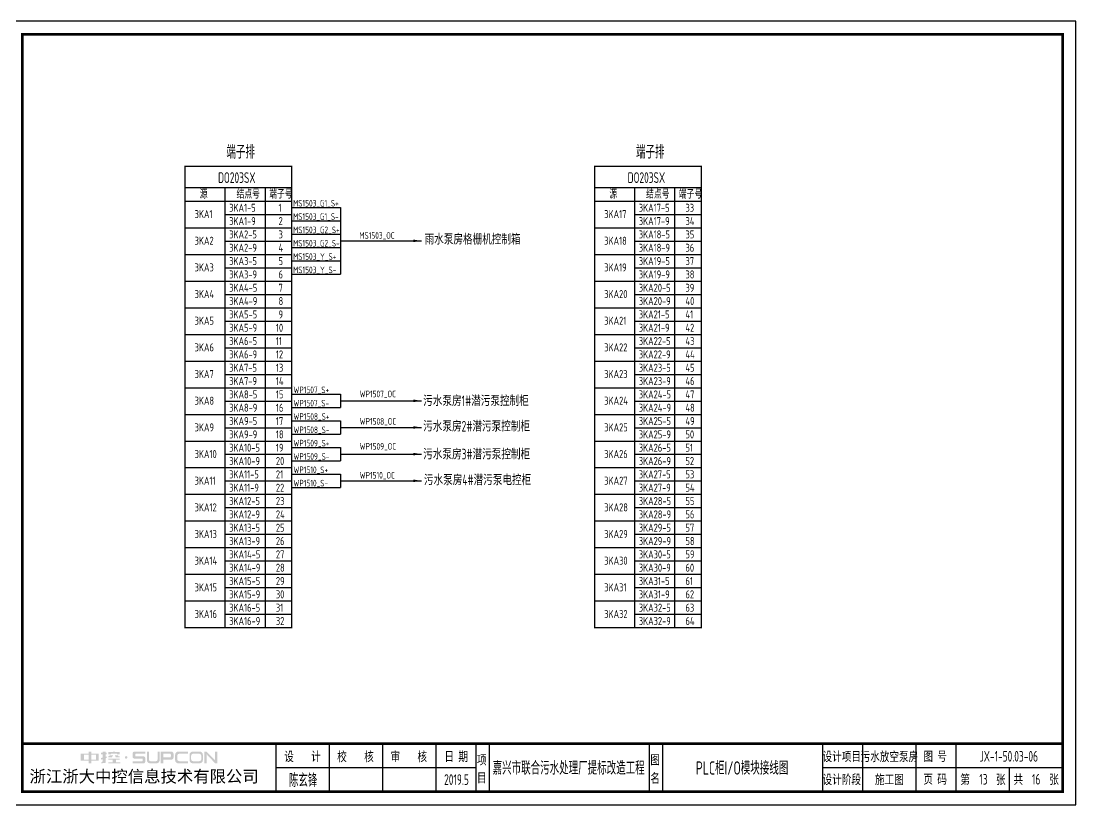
# Model space of a CAD drawing. Header units: millimetres. Extents: x 30557 to 235556, y -116603 to -73383.
# Drawn here: x 147424 to 151379, y -83067 to -80127 of the extents above; entities that cross this region are included whole.
import ezdxf
from ezdxf.enums import TextEntityAlignment as Align

# ---------------------------------------------------------------- set-up
doc = ezdxf.new("R2010")
doc.units = ezdxf.units.MM
doc.layers.add('1', color=3, linetype='Continuous')
doc.layers.add('符号层', color=3, linetype='Continuous')
doc.layers.add('_Drawing', color=7, linetype='Continuous', lineweight=25)
doc.styles.add('supcon', font='sceie.shx', dxfattribs={"width": 0.75, "height": 40, "bigfont": 'sceic.shx'})
doc.styles.add('Title', font='', dxfattribs={"height": 45})
doc.styles.get('Title').set_extended_font_data('SimHei')

# ---------------------------------------------------------------- blocks, each defined once
blk = doc.blocks.new('中控·SUPCON')
at = {"linetype": 'Continuous'}
h = blk.add_hatch(color=2, dxfattribs=at)
h.dxf.hatch_style = 1
h.paths.add_polyline_path([(34, 33), (20, 33), (20, 37), (15, 37), (15, 36), (15, 33), (0, 33), (0, 20), (13, 20), (15, 20), (15, 15), (20, 15), (20, 20), (22, 20), (34, 20)])
h.paths.add_polyline_path([(20, 30), (20, 31), (29, 31), (29, 22), (20, 22)], flags=16)
h.paths.add_polyline_path([(15, 30), (15, 22), (6, 22), (6, 31), (15, 31)], flags=16)
h.paths.add_polyline_path([(47, 32), (49, 32), (49, 35), (47, 35), (47, 37), (41, 37), (41, 35), (38, 35), (38, 32), (41, 32), (41, 25.8), (38, 25), (38, 22), (41, 22.8), (41, 18.3), (39, 17), (39, 15), (47, 16), (47, 24.5), (49, 25), (49, 28), (47, 27.5)])
h.paths.add_polyline_path([(61, 30), (55, 30), (52, 28), (52, 26), (58, 26)])
h.paths.add_polyline_path([(73, 28), (71, 28), (70, 30), (64, 30), (66, 26), (73, 26)])
h.paths.add_polyline_path([(73, 36), (64.6, 36), (64.6, 37), (60.4, 37), (60.4, 36), (52, 36), (52, 32), (56.8, 32), (56.8, 33.1), (68.2, 33.1), (68.2, 32), (73, 32)])
h.paths.add_polyline_path([(66, 22), (73, 22), (73, 24), (52, 24), (52, 22), (60, 22), (60, 17), (52, 17), (52, 15), (74, 15), (74, 17), (66, 17)])
h.paths.add_polyline_path([(82.7, 26.1, 1), (87.6, 26.1, 1)])
h.paths.add_polyline_path([(118, 28), (103.5, 28, -0.414214), (102.5, 29), (102.5, 32, -0.414214), (103.5, 33), (121, 33), (121, 37), (100.5, 37, 0.414214), (97.5, 34), (97.5, 27, 0.414214), (100.5, 24), (115, 24, -0.414214), (116, 23), (116, 20, -0.414214), (115, 19), (97.5, 19), (97.5, 15), (118, 15, 0.414214), (121, 18), (121, 25, 0.414214)])
h.paths.add_polyline_path([(128, 37), (124, 37), (124, 36), (124, 21, 0.414214), (130, 15), (142, 15, 0.414214), (148, 21), (148, 37), (144, 37), (144, 22, -0.414214), (141, 19), (131, 19, -0.414214), (128, 22)])
h.paths.add_polyline_path([(174, 26), (174, 33, 0.414214), (170, 37), (150, 37), (150, 36), (150, 15), (155, 15), (155, 22), (170, 22, 0.414214)])
h.paths.add_polyline_path([(167, 26), (155, 26), (155, 33), (167, 33, -0.414214), (169, 31), (169, 28, -0.414214)], flags=16)
h.paths.add_polyline_path([(201, 19), (185, 19, -0.414214), (181, 23), (181, 29, -0.414214), (185, 33), (201, 33), (201, 37), (183, 37, 0.414214), (177, 31), (177, 21, 0.414214), (183, 15), (201, 15)])
h.paths.add_polyline_path([(229, 21), (229, 31, 0.414214), (223, 37), (210, 37, 0.414214), (204, 31), (204, 21, 0.414214), (210, 15), (223, 15, 0.414214)])
h.paths.add_polyline_path([(207, 23), (207, 29, -0.414214), (211, 33), (222, 33, -0.414214), (226, 29), (226, 23, -0.414214), (222, 19), (211, 19, -0.414214)], flags=16)
h.paths.add_polyline_path([(236, 32.1), (252, 15), (256, 15), (256, 37), (252, 37), (252, 21), (236, 37), (232, 37), (232, 36), (232, 15), (236, 15)])
h = blk.add_hatch(color=2, dxfattribs=at)
h.dxf.hatch_style = 1
h.paths.add_polyline_path([(34, 33), (20, 33), (20, 37), (15, 37), (15, 36), (15, 33), (0, 33), (0, 20), (13, 20), (15, 20), (15, 15), (20, 15), (20, 20), (22, 20), (34, 20)])
h.paths.add_polyline_path([(20, 30), (20, 31), (29, 31), (29, 22), (20, 22)], flags=16)
h.paths.add_polyline_path([(15, 30), (15, 22), (6, 22), (6, 31), (15, 31)], flags=16)
h.paths.add_polyline_path([(47, 32), (49, 32), (49, 35), (47, 35), (47, 37), (41, 37), (41, 35), (38, 35), (38, 32), (41, 32), (41, 25.8), (38, 25), (38, 22), (41, 22.8), (41, 18.3), (39, 17), (39, 15), (47, 16), (47, 24.5), (49, 25), (49, 28), (47, 27.5)])
h.paths.add_polyline_path([(61, 30), (55, 30), (52, 28), (52, 26), (58, 26)])
h.paths.add_polyline_path([(73, 28), (71, 28), (70, 30), (64, 30), (66, 26), (73, 26)])
h.paths.add_polyline_path([(73, 36), (64.6, 36), (64.6, 37), (60.4, 37), (60.4, 36), (52, 36), (52, 32), (56.8, 32), (56.8, 33.1), (68.2, 33.1), (68.2, 32), (73, 32)])
h.paths.add_polyline_path([(66, 22), (73, 22), (73, 24), (52, 24), (52, 22), (60, 22), (60, 17), (52, 17), (52, 15), (74, 15), (74, 17), (66, 17)])
h.paths.add_polyline_path([(82.7, 26.1, 1), (87.6, 26.1, 1)])
h.paths.add_polyline_path([(118, 28), (103.5, 28, -0.414214), (102.5, 29), (102.5, 32, -0.414214), (103.5, 33), (121, 33), (121, 37), (100.5, 37, 0.414214), (97.5, 34), (97.5, 27, 0.414214), (100.5, 24), (115, 24, -0.414214), (116, 23), (116, 20, -0.414214), (115, 19), (97.5, 19), (97.5, 15), (118, 15, 0.414214), (121, 18), (121, 25, 0.414214)])
h.paths.add_polyline_path([(128, 37), (124, 37), (124, 36), (124, 21, 0.414214), (130, 15), (142, 15, 0.414214), (148, 21), (148, 37), (144, 37), (144, 22, -0.414214), (141, 19), (131, 19, -0.414214), (128, 22)])
h.paths.add_polyline_path([(174, 26), (174, 33, 0.414214), (170, 37), (150, 37), (150, 36), (150, 15), (155, 15), (155, 22), (170, 22, 0.414214)])
h.paths.add_polyline_path([(167, 26), (155, 26), (155, 33), (167, 33, -0.414214), (169, 31), (169, 28, -0.414214)], flags=16)
h.paths.add_polyline_path([(201, 19), (185, 19, -0.414214), (181, 23), (181, 29, -0.414214), (185, 33), (201, 33), (201, 37), (183, 37, 0.414214), (177, 31), (177, 21, 0.414214), (183, 15), (201, 15)])
h.paths.add_polyline_path([(229, 21), (229, 31, 0.414214), (223, 37), (210, 37, 0.414214), (204, 31), (204, 21, 0.414214), (210, 15), (223, 15, 0.414214)])
h.paths.add_polyline_path([(207, 23), (207, 29, -0.414214), (211, 33), (222, 33, -0.414214), (226, 29), (226, 23, -0.414214), (222, 19), (211, 19, -0.414214)], flags=16)
h.paths.add_polyline_path([(236, 32.1), (252, 15), (256, 15), (256, 37), (252, 37), (252, 21), (236, 37), (232, 37), (232, 36), (232, 15), (236, 15)])
h = blk.add_hatch(color=2, dxfattribs=at)
h.dxf.hatch_style = 1
h.paths.add_polyline_path([(34, 33), (20, 33), (20, 37), (15, 37), (15, 36), (15, 33), (0, 33), (0, 20), (13, 20), (15, 20), (15, 15), (20, 15), (20, 20), (22, 20), (34, 20)])
h.paths.add_polyline_path([(20, 30), (20, 31), (29, 31), (29, 22), (20, 22)], flags=16)
h.paths.add_polyline_path([(15, 30), (15, 22), (6, 22), (6, 31), (15, 31)], flags=16)
h.paths.add_polyline_path([(47, 32), (49, 32), (49, 35), (47, 35), (47, 37), (41, 37), (41, 35), (38, 35), (38, 32), (41, 32), (41, 25.8), (38, 25), (38, 22), (41, 22.8), (41, 18.3), (39, 17), (39, 15), (47, 16), (47, 24.5), (49, 25), (49, 28), (47, 27.5)])
h.paths.add_polyline_path([(61, 30), (55, 30), (52, 28), (52, 26), (58, 26)])
h.paths.add_polyline_path([(73, 28), (71, 28), (70, 30), (64, 30), (66, 26), (73, 26)])
h.paths.add_polyline_path([(73, 36), (64.6, 36), (64.6, 37), (60.4, 37), (60.4, 36), (52, 36), (52, 32), (56.8, 32), (56.8, 33.1), (68.2, 33.1), (68.2, 32), (73, 32)])
h.paths.add_polyline_path([(66, 22), (73, 22), (73, 24), (52, 24), (52, 22), (60, 22), (60, 17), (52, 17), (52, 15), (74, 15), (74, 17), (66, 17)])
h.paths.add_polyline_path([(82.7, 26.1, 1), (87.6, 26.1, 1)])
h.paths.add_polyline_path([(118, 28), (103.5, 28, -0.414214), (102.5, 29), (102.5, 32, -0.414214), (103.5, 33), (121, 33), (121, 37), (100.5, 37, 0.414214), (97.5, 34), (97.5, 27, 0.414214), (100.5, 24), (115, 24, -0.414214), (116, 23), (116, 20, -0.414214), (115, 19), (97.5, 19), (97.5, 15), (118, 15, 0.414214), (121, 18), (121, 25, 0.414214)])
h.paths.add_polyline_path([(128, 37), (124, 37), (124, 36), (124, 21, 0.414214), (130, 15), (142, 15, 0.414214), (148, 21), (148, 37), (144, 37), (144, 22, -0.414214), (141, 19), (131, 19, -0.414214), (128, 22)])
h.paths.add_polyline_path([(174, 26), (174, 33, 0.414214), (170, 37), (150, 37), (150, 36), (150, 15), (155, 15), (155, 22), (170, 22, 0.414214)])
h.paths.add_polyline_path([(167, 26), (155, 26), (155, 33), (167, 33, -0.414214), (169, 31), (169, 28, -0.414214)], flags=16)
h.paths.add_polyline_path([(201, 19), (185, 19, -0.414214), (181, 23), (181, 29, -0.414214), (185, 33), (201, 33), (201, 37), (183, 37, 0.414214), (177, 31), (177, 21, 0.414214), (183, 15), (201, 15)])
h.paths.add_polyline_path([(229, 21), (229, 31, 0.414214), (223, 37), (210, 37, 0.414214), (204, 31), (204, 21, 0.414214), (210, 15), (223, 15, 0.414214)])
h.paths.add_polyline_path([(207, 23), (207, 29, -0.414214), (211, 33), (222, 33, -0.414214), (226, 29), (226, 23, -0.414214), (222, 19), (211, 19, -0.414214)], flags=16)
h.paths.add_polyline_path([(236, 32.1), (252, 15), (256, 15), (256, 37), (252, 37), (252, 21), (236, 37), (232, 37), (232, 36), (232, 15), (236, 15)])
h = blk.add_hatch(color=2, dxfattribs=at)
h.dxf.hatch_style = 1
h.paths.add_polyline_path([(34, 33), (20, 33), (20, 37), (15, 37), (15, 36), (15, 33), (0, 33), (0, 20), (13, 20), (15, 20), (15, 15), (20, 15), (20, 20), (22, 20), (34, 20)])
h.paths.add_polyline_path([(20, 30), (20, 31), (29, 31), (29, 22), (20, 22)], flags=16)
h.paths.add_polyline_path([(15, 30), (15, 22), (6, 22), (6, 31), (15, 31)], flags=16)
h.paths.add_polyline_path([(47, 32), (49, 32), (49, 35), (47, 35), (47, 37), (41, 37), (41, 35), (38, 35), (38, 32), (41, 32), (41, 25.8), (38, 25), (38, 22), (41, 22.8), (41, 18.3), (39, 17), (39, 15), (47, 16), (47, 24.5), (49, 25), (49, 28), (47, 27.5)])
h.paths.add_polyline_path([(61, 30), (55, 30), (52, 28), (52, 26), (58, 26)])
h.paths.add_polyline_path([(73, 28), (71, 28), (70, 30), (64, 30), (66, 26), (73, 26)])
h.paths.add_polyline_path([(73, 36), (64.6, 36), (64.6, 37), (60.4, 37), (60.4, 36), (52, 36), (52, 32), (56.8, 32), (56.8, 33.1), (68.2, 33.1), (68.2, 32), (73, 32)])
h.paths.add_polyline_path([(66, 22), (73, 22), (73, 24), (52, 24), (52, 22), (60, 22), (60, 17), (52, 17), (52, 15), (74, 15), (74, 17), (66, 17)])
h.paths.add_polyline_path([(82.7, 26.1, 1), (87.6, 26.1, 1)])
h.paths.add_polyline_path([(118, 28), (103.5, 28, -0.414214), (102.5, 29), (102.5, 32, -0.414214), (103.5, 33), (121, 33), (121, 37), (100.5, 37, 0.414214), (97.5, 34), (97.5, 27, 0.414214), (100.5, 24), (115, 24, -0.414214), (116, 23), (116, 20, -0.414214), (115, 19), (97.5, 19), (97.5, 15), (118, 15, 0.414214), (121, 18), (121, 25, 0.414214)])
h.paths.add_polyline_path([(128, 37), (124, 37), (124, 36), (124, 21, 0.414214), (130, 15), (142, 15, 0.414214), (148, 21), (148, 37), (144, 37), (144, 22, -0.414214), (141, 19), (131, 19, -0.414214), (128, 22)])
h.paths.add_polyline_path([(174, 26), (174, 33, 0.414214), (170, 37), (150, 37), (150, 36), (150, 15), (155, 15), (155, 22), (170, 22, 0.414214)])
h.paths.add_polyline_path([(167, 26), (155, 26), (155, 33), (167, 33, -0.414214), (169, 31), (169, 28, -0.414214)], flags=16)
h.paths.add_polyline_path([(201, 19), (185, 19, -0.414214), (181, 23), (181, 29, -0.414214), (185, 33), (201, 33), (201, 37), (183, 37, 0.414214), (177, 31), (177, 21, 0.414214), (183, 15), (201, 15)])
h.paths.add_polyline_path([(229, 21), (229, 31, 0.414214), (223, 37), (210, 37, 0.414214), (204, 31), (204, 21, 0.414214), (210, 15), (223, 15, 0.414214)])
h.paths.add_polyline_path([(207, 23), (207, 29, -0.414214), (211, 33), (222, 33, -0.414214), (226, 29), (226, 23, -0.414214), (222, 19), (211, 19, -0.414214)], flags=16)
h.paths.add_polyline_path([(236, 32.1), (252, 15), (256, 15), (256, 37), (252, 37), (252, 21), (236, 37), (232, 37), (232, 36), (232, 15), (236, 15)])
h = blk.add_hatch(color=2, dxfattribs=at)
h.dxf.hatch_style = 1
h.paths.add_polyline_path([(34, 33), (20, 33), (20, 37), (15, 37), (15, 36), (15, 33), (0, 33), (0, 20), (13, 20), (15, 20), (15, 15), (20, 15), (20, 20), (22, 20), (34, 20)])
h.paths.add_polyline_path([(20, 30), (20, 31), (29, 31), (29, 22), (20, 22)], flags=16)
h.paths.add_polyline_path([(15, 30), (15, 22), (6, 22), (6, 31), (15, 31)], flags=16)
h.paths.add_polyline_path([(47, 32), (49, 32), (49, 35), (47, 35), (47, 37), (41, 37), (41, 35), (38, 35), (38, 32), (41, 32), (41, 25.8), (38, 25), (38, 22), (41, 22.8), (41, 18.3), (39, 17), (39, 15), (47, 16), (47, 24.5), (49, 25), (49, 28), (47, 27.5)])
h.paths.add_polyline_path([(61, 30), (55, 30), (52, 28), (52, 26), (58, 26)])
h.paths.add_polyline_path([(73, 28), (71, 28), (70, 30), (64, 30), (66, 26), (73, 26)])
h.paths.add_polyline_path([(73, 36), (64.6, 36), (64.6, 37), (60.4, 37), (60.4, 36), (52, 36), (52, 32), (56.8, 32), (56.8, 33.1), (68.2, 33.1), (68.2, 32), (73, 32)])
h.paths.add_polyline_path([(66, 22), (73, 22), (73, 24), (52, 24), (52, 22), (60, 22), (60, 17), (52, 17), (52, 15), (74, 15), (74, 17), (66, 17)])
h.paths.add_polyline_path([(82.7, 26.1, 1), (87.6, 26.1, 1)])
h.paths.add_polyline_path([(118, 28), (103.5, 28, -0.414214), (102.5, 29), (102.5, 32, -0.414214), (103.5, 33), (121, 33), (121, 37), (100.5, 37, 0.414214), (97.5, 34), (97.5, 27, 0.414214), (100.5, 24), (115, 24, -0.414214), (116, 23), (116, 20, -0.414214), (115, 19), (97.5, 19), (97.5, 15), (118, 15, 0.414214), (121, 18), (121, 25, 0.414214)])
h.paths.add_polyline_path([(128, 37), (124, 37), (124, 36), (124, 21, 0.414214), (130, 15), (142, 15, 0.414214), (148, 21), (148, 37), (144, 37), (144, 22, -0.414214), (141, 19), (131, 19, -0.414214), (128, 22)])
h.paths.add_polyline_path([(174, 26), (174, 33, 0.414214), (170, 37), (150, 37), (150, 36), (150, 15), (155, 15), (155, 22), (170, 22, 0.414214)])
h.paths.add_polyline_path([(167, 26), (155, 26), (155, 33), (167, 33, -0.414214), (169, 31), (169, 28, -0.414214)], flags=16)
h.paths.add_polyline_path([(201, 19), (185, 19, -0.414214), (181, 23), (181, 29, -0.414214), (185, 33), (201, 33), (201, 37), (183, 37, 0.414214), (177, 31), (177, 21, 0.414214), (183, 15), (201, 15)])
h.paths.add_polyline_path([(229, 21), (229, 31, 0.414214), (223, 37), (210, 37, 0.414214), (204, 31), (204, 21, 0.414214), (210, 15), (223, 15, 0.414214)])
h.paths.add_polyline_path([(207, 23), (207, 29, -0.414214), (211, 33), (222, 33, -0.414214), (226, 29), (226, 23, -0.414214), (222, 19), (211, 19, -0.414214)], flags=16)
h.paths.add_polyline_path([(236, 32.1), (252, 15), (256, 15), (256, 37), (252, 37), (252, 21), (236, 37), (232, 37), (232, 36), (232, 15), (236, 15)])
h = blk.add_hatch(color=2, dxfattribs=at)
h.dxf.hatch_style = 1
h.paths.add_polyline_path([(34, 33), (20, 33), (20, 37), (15, 37), (15, 36), (15, 33), (0, 33), (0, 20), (13, 20), (15, 20), (15, 15), (20, 15), (20, 20), (22, 20), (34, 20)])
h.paths.add_polyline_path([(20, 30), (20, 31), (29, 31), (29, 22), (20, 22)], flags=16)
h.paths.add_polyline_path([(15, 30), (15, 22), (6, 22), (6, 31), (15, 31)], flags=16)
h.paths.add_polyline_path([(47, 32), (49, 32), (49, 35), (47, 35), (47, 37), (41, 37), (41, 35), (38, 35), (38, 32), (41, 32), (41, 25.8), (38, 25), (38, 22), (41, 22.8), (41, 18.3), (39, 17), (39, 15), (47, 16), (47, 24.5), (49, 25), (49, 28), (47, 27.5)])
h.paths.add_polyline_path([(61, 30), (55, 30), (52, 28), (52, 26), (58, 26)])
h.paths.add_polyline_path([(73, 28), (71, 28), (70, 30), (64, 30), (66, 26), (73, 26)])
h.paths.add_polyline_path([(73, 36), (64.6, 36), (64.6, 37), (60.4, 37), (60.4, 36), (52, 36), (52, 32), (56.8, 32), (56.8, 33.1), (68.2, 33.1), (68.2, 32), (73, 32)])
h.paths.add_polyline_path([(66, 22), (73, 22), (73, 24), (52, 24), (52, 22), (60, 22), (60, 17), (52, 17), (52, 15), (74, 15), (74, 17), (66, 17)])
h.paths.add_polyline_path([(82.7, 26.1, 1), (87.6, 26.1, 1)])
h.paths.add_polyline_path([(118, 28), (103.5, 28, -0.414214), (102.5, 29), (102.5, 32, -0.414214), (103.5, 33), (121, 33), (121, 37), (100.5, 37, 0.414214), (97.5, 34), (97.5, 27, 0.414214), (100.5, 24), (115, 24, -0.414214), (116, 23), (116, 20, -0.414214), (115, 19), (97.5, 19), (97.5, 15), (118, 15, 0.414214), (121, 18), (121, 25, 0.414214)])
h.paths.add_polyline_path([(128, 37), (124, 37), (124, 36), (124, 21, 0.414214), (130, 15), (142, 15, 0.414214), (148, 21), (148, 37), (144, 37), (144, 22, -0.414214), (141, 19), (131, 19, -0.414214), (128, 22)])
h.paths.add_polyline_path([(174, 26), (174, 33, 0.414214), (170, 37), (150, 37), (150, 36), (150, 15), (155, 15), (155, 22), (170, 22, 0.414214)])
h.paths.add_polyline_path([(167, 26), (155, 26), (155, 33), (167, 33, -0.414214), (169, 31), (169, 28, -0.414214)], flags=16)
h.paths.add_polyline_path([(201, 19), (185, 19, -0.414214), (181, 23), (181, 29, -0.414214), (185, 33), (201, 33), (201, 37), (183, 37, 0.414214), (177, 31), (177, 21, 0.414214), (183, 15), (201, 15)])
h.paths.add_polyline_path([(229, 21), (229, 31, 0.414214), (223, 37), (210, 37, 0.414214), (204, 31), (204, 21, 0.414214), (210, 15), (223, 15, 0.414214)])
h.paths.add_polyline_path([(207, 23), (207, 29, -0.414214), (211, 33), (222, 33, -0.414214), (226, 29), (226, 23, -0.414214), (222, 19), (211, 19, -0.414214)], flags=16)
h.paths.add_polyline_path([(236, 32.1), (252, 15), (256, 15), (256, 37), (252, 37), (252, 21), (236, 37), (232, 37), (232, 36), (232, 15), (236, 15)])
blk = doc.blocks.new('supcon图框')
at = {"linetype": 'Continuous'}
for p, q in [((6145.7, 4361.7), (1987.7, 4361.7)), ((6145.7, 1421.7), (6145.7, 4361.7)), ((1987.7, 1421.7), (6145.7, 1421.7))]:
    blk.add_line(p, q, dxfattribs=at)
for p, q in [((3145.7, 1651.7), (3145.7, 1471.7)), ((3345.7, 1651.7), (3345.7, 1471.7)), ((3545.7, 1651.7), (3545.7, 1471.7)), ((3745.7, 1651.7), (3745.7, 1471.7)), ((3895.7, 1651.7), (3895.7, 1471.7)), ((3945.7, 1651.7), (3945.7, 1471.7)), ((4545.7, 1651.7), (4545.7, 1471.7)), ((4595.7, 1651.7), (4595.7, 1471.7)), ((5195.7, 1651.7), (5195.7, 1471.7)), ((5345.7, 1651.7), (5345.7, 1471.7)), ((5545.7, 1651.7), (5545.7, 1471.7)), ((5695.7, 1651.7), (5695.7, 1471.7)), ((3145.7, 1561.7), (3895.7, 1561.7)), ((5195.7, 1561.7), (6095.7, 1561.7)), ((5895.7, 1561.7), (5895.7, 1471.7))]:
    blk.add_line(p, q)
at = {"linetype": 'Continuous', "const_width": 10}
blk.add_lwpolyline([(2195.7, 4311.7), (6095.7, 4311.7), (6095.7, 1471.7), (2195.7, 1471.7)], close=True, dxfattribs=at)
blk.add_lwpolyline([(2195.7, 1651.7), (6095.7, 1651.7)], dxfattribs=at)
at = {"linetype": 'Continuous', "xscale": 2, "yscale": 2, "zscale": 2}
blk.add_blockref('中控·SUPCON', (2414.6, 1547.7), dxfattribs=at)
at = {"style": 'supcon', "width": 0.75}
for s, p in [('设    计', (3246.2, 1604.2)), ('校    核', (3444.8, 1604.2)), ('审    核', (3644.5, 1604.2)), ('日 期', (3822.5, 1604.2)), ('设计项目', (5268, 1604.2)), ('图 号', (5618, 1604.2)), ('项', (3918.2, 1590.7)), ('图', (4568.2, 1590.7)), ('目', (3918.2, 1522.9)), ('名', (4568.2, 1522.9)), ('设计阶段', (5268, 1518.1)), ('施工图', (5446.5, 1518.1)), ('页 码', (5618, 1518.1)), ('第      张', (5797, 1518.1)), ('共      张', (5997, 1518.1))]:
    blk.add_text(s, height=40, dxfattribs=at).set_placement(p, align=Align.MIDDLE)
at = {"style": 'Title'}
blk.add_text('浙江浙大中控信息技术有限公司', height=45, dxfattribs=at).set_placement((2222.8, 1506.2))
blk = doc.blocks.new('DO端子接线表1')
at = {"lineweight": -3}
for p, q in [((19587.6, 29279.5), (19587.6, 27629.5)), ((19737.6, 29279.5), (19737.6, 27629.5)), ((19437.6, 29229.5), (19837.6, 29229.5)), ((19587.6, 29179.5), (19837.6, 29179.5)), ((19437.6, 29129.5), (19837.6, 29129.5)), ((19587.6, 29079.5), (19837.6, 29079.5)), ((19437.6, 29029.5), (19837.6, 29029.5)), ((19587.6, 28979.5), (19837.6, 28979.5)), ((19437.6, 28929.5), (19837.6, 28929.5)), ((19587.6, 28879.5), (19837.6, 28879.5)), ((19437.6, 28829.5), (19837.6, 28829.5)), ((19587.6, 28779.5), (19837.6, 28779.5)), ((19437.6, 28729.5), (19837.6, 28729.5)), ((19587.6, 28679.5), (19837.6, 28679.5)), ((19437.6, 28629.5), (19837.6, 28629.5)), ((19587.6, 28579.5), (19837.6, 28579.5)), ((19437.6, 28529.5), (19837.6, 28529.5)), ((19587.6, 28479.5), (19837.6, 28479.5)), ((19437.6, 28429.5), (19837.6, 28429.5)), ((19587.6, 28379.5), (19837.6, 28379.5)), ((19437.6, 28329.5), (19837.6, 28329.5)), ((19587.6, 28279.5), (19837.6, 28279.5)), ((19437.6, 28229.5), (19837.6, 28229.5)), ((19587.6, 28179.5), (19837.6, 28179.5)), ((19437.6, 28129.5), (19837.6, 28129.5)), ((19587.6, 28079.5), (19837.6, 28079.5)), ((19437.6, 28029.5), (19837.6, 28029.5)), ((19587.6, 27979.5), (19837.6, 27979.5)), ((19437.6, 27929.5), (19837.6, 27929.5)), ((19587.6, 27879.5), (19837.6, 27879.5)), ((19437.6, 27829.5), (19837.6, 27829.5)), ((19587.6, 27779.5), (19837.6, 27779.5)), ((19437.6, 27729.5), (19837.6, 27729.5)), ((19587.6, 27679.5), (19837.6, 27679.5))]:
    blk.add_line(p, q, dxfattribs=at)
at = {"lineweight": -3, "const_width": 5}
blk.add_lwpolyline([(19437.6, 29359.5), (19437.6, 27629.5), (19837.6, 27629.5), (19837.6, 29359.5)], close=True, dxfattribs=at)
blk.add_lwpolyline([(19437.6, 29279.5), (19837.6, 29279.5)], dxfattribs=at)
at = {"color": 7, "style": 'supcon', "width": 0.75}
for s, p in [('源', (19492.9, 29239.3)), ('结点号', (19630.8, 29239.3)), ('端子号', (19753.3, 29239.3)), ('1', (19788.4, 29189.3)), ('2', (19788.4, 29139.3)), ('3', (19788.4, 29089.3)), ('4', (19788.4, 29039.3)), ('5', (19788.4, 28989.3)), ('6', (19788.4, 28939.3)), ('7', (19788.4, 28889.3)), ('8', (19788.4, 28839.3)), ('9', (19788.4, 28789.3)), ('10', (19778.4, 28739.3)), ('11', (19778.4, 28689.3)), ('12', (19778.4, 28639.3)), ('13', (19778.4, 28589.3)), ('14', (19778.4, 28539.3)), ('15', (19778.4, 28489.3)), ('16', (19778.4, 28439.3)), ('17', (19778.4, 28389.3)), ('18', (19778.4, 28339.3)), ('19', (19778.4, 28289.3)), ('20', (19778.4, 28239.3)), ('21', (19778.4, 28189.3)), ('22', (19778.4, 28139.3)), ('23', (19778.4, 28089.3)), ('24', (19778.4, 28039.3)), ('25', (19778.4, 27989.3)), ('26', (19778.4, 27939.3)), ('27', (19778.4, 27889.3)), ('28', (19778.4, 27839.3)), ('29', (19778.4, 27789.3)), ('30', (19778.4, 27739.3)), ('31', (19778.4, 27689.3)), ('32', (19778.4, 27639.3))]:
    blk.add_text(s, height=30, dxfattribs=at).set_placement(p)
blk = doc.blocks.new('DO端子接线表2')
at = {"lineweight": -3}
for p, q in [((21123.2, 29279.5), (21123.2, 27629.5)), ((21273.2, 29279.5), (21273.2, 27629.5)), ((20973.2, 29229.5), (21373.2, 29229.5)), ((21123.2, 29179.5), (21373.2, 29179.5)), ((20973.2, 29129.5), (21373.2, 29129.5)), ((21123.2, 29079.5), (21373.2, 29079.5)), ((20973.2, 29029.5), (21373.2, 29029.5)), ((21123.2, 28979.5), (21373.2, 28979.5)), ((20973.2, 28929.5), (21373.2, 28929.5)), ((21123.2, 28879.5), (21373.2, 28879.5)), ((20973.2, 28829.5), (21373.2, 28829.5)), ((21123.2, 28779.5), (21373.2, 28779.5)), ((20973.2, 28729.5), (21373.2, 28729.5)), ((21123.2, 28679.5), (21373.2, 28679.5)), ((20973.2, 28629.5), (21373.2, 28629.5)), ((21123.2, 28579.5), (21373.2, 28579.5)), ((20973.2, 28529.5), (21373.2, 28529.5)), ((21123.2, 28479.5), (21373.2, 28479.5)), ((20973.2, 28429.5), (21373.2, 28429.5)), ((21123.2, 28379.5), (21373.2, 28379.5)), ((20973.2, 28329.5), (21373.2, 28329.5)), ((21123.2, 28279.5), (21373.2, 28279.5)), ((20973.2, 28229.5), (21373.2, 28229.5)), ((21123.2, 28179.5), (21373.2, 28179.5)), ((20973.2, 28129.5), (21373.2, 28129.5)), ((21123.2, 28079.5), (21373.2, 28079.5)), ((20973.2, 28029.5), (21373.2, 28029.5)), ((21123.2, 27979.5), (21373.2, 27979.5)), ((20973.2, 27929.5), (21373.2, 27929.5)), ((21123.2, 27879.5), (21373.2, 27879.5)), ((20973.2, 27829.5), (21373.2, 27829.5)), ((21123.2, 27779.5), (21373.2, 27779.5)), ((20973.2, 27729.5), (21373.2, 27729.5)), ((21123.2, 27679.5), (21373.2, 27679.5))]:
    blk.add_line(p, q, dxfattribs=at)
at = {"lineweight": -3, "const_width": 5}
blk.add_lwpolyline([(20973.2, 29359.5), (20973.2, 27629.5), (21373.2, 27629.5), (21373.2, 29359.5)], close=True, dxfattribs=at)
blk.add_lwpolyline([(20973.2, 29279.5), (21373.2, 29279.5)], dxfattribs=at)
at = {"color": 7, "style": 'supcon', "width": 0.75}
for s, p in [('源', (21028.5, 29239.3)), ('结点号', (21166.4, 29239.3)), ('端子号', (21288.9, 29239.3)), ('33', (21314, 29189.3)), ('34', (21314, 29139.3)), ('35', (21314, 29089.3)), ('36', (21314, 29039.3)), ('37', (21314, 28989.3)), ('38', (21314, 28939.3)), ('39', (21314, 28889.3)), ('40', (21314, 28839.3)), ('41', (21314, 28789.3)), ('42', (21314, 28739.3)), ('43', (21314, 28689.3)), ('44', (21314, 28639.3)), ('45', (21314, 28589.3)), ('46', (21314, 28539.3)), ('47', (21314, 28489.3)), ('48', (21314, 28439.3)), ('49', (21314, 28389.3)), ('50', (21314, 28339.3)), ('51', (21314, 28289.3)), ('52', (21314, 28239.3)), ('53', (21314, 28189.3)), ('54', (21314, 28139.3)), ('55', (21314, 28089.3)), ('56', (21314, 28039.3)), ('57', (21314, 27989.3)), ('58', (21314, 27939.3)), ('59', (21314, 27889.3)), ('60', (21314, 27839.3)), ('61', (21314, 27789.3)), ('62', (21314, 27739.3)), ('63', (21314, 27689.3)), ('64', (21314, 27639.3))]:
    blk.add_text(s, height=30, dxfattribs=at).set_placement(p)

msp = doc.modelspace()

# ---------------------------------------------------------------- linework, layer by layer
for p, q in [((148438.4, -80826.7), (148620.9, -80826.7)), ((148620.9, -80826.7), (148620.9, -81076.7)), ((148438.4, -80876.7), (148620.9, -80876.7)), ((148438.4, -80926.7), (148620.9, -80926.7)), ((148620.9, -80926.7), (148620.9, -80976.7)), ((148438.4, -80976.7), (148620.9, -80976.7)), ((148620.9, -80951.7), (148924.8, -80951.7)), ((148438.4, -81026.7), (148620.9, -81026.7)), ((148620.9, -81026.7), (148620.9, -81076.7)), ((148438.4, -81076.7), (148620.9, -81076.7)), ((148438.4, -81526.7), (148620.9, -81526.7)), ((148620.9, -81526.7), (148620.9, -81576.7)), ((148438.4, -81576.7), (148620.9, -81576.7)), ((148620.9, -81551.7), (148924.8, -81551.7)), ((148438.4, -81626.7), (148620.9, -81626.7)), ((148620.9, -81626.7), (148620.9, -81676.7)), ((148620.9, -81651.7), (148924.8, -81651.7)), ((148438.4, -81676.7), (148620.9, -81676.7)), ((148438.4, -81726.7), (148620.9, -81726.7)), ((148620.9, -81726.7), (148620.9, -81776.7)), ((148438.4, -81776.7), (148620.9, -81776.7)), ((148620.9, -81751.7), (148924.8, -81751.7)), ((148438.4, -81826.7), (148620.9, -81826.7)), ((148620.9, -81826.7), (148620.9, -81876.7)), ((148620.9, -81851.7), (148924.8, -81851.7)), ((148438.4, -81876.7), (148620.9, -81876.7))]:
    msp.add_line(p, q)
for points in [[(148924.8, -80951.7, 0, 10, 0), (148894.1, -80951.7, 10, 10, 0)], [(148924.8, -81551.7, 0, 10, 0), (148894.1, -81551.7, 10, 10, 0)], [(148924.8, -81651.7, 0, 10, 0), (148894.1, -81651.7, 10, 10, 0)], [(148924.8, -81751.7, 0, 10, 0), (148894.1, -81751.7, 10, 10, 0)], [(148924.8, -81851.7, 0, 10, 0), (148894.1, -81851.7, 10, 10, 0)]]:
    msp.add_lwpolyline(points, format="xyseb")

# ---------------------------------------------------------------- block references
msp.add_blockref('supcon图框', (145232.9, -84489.1))
at = {"color": 1}
for name in ['DO端子接线表1', 'DO端子接线表2']:
    msp.add_blockref(name, (128600.9, -110031.9), dxfattribs=at)

# ---------------------------------------------------------------- texts
at = {"linetype": 'Continuous', "style": 'supcon', "width": 0.75}
for s, height, p in [('MS1503_G1_S+', 25, (148443.7, -80823)), ('MS1503_G1_S-', 25, (148443.7, -80873)), ('MS1503_G2_S+', 25, (148443.7, -80923)), ('MS1503_G2_S-', 25, (148443.7, -80973)), ('MS1503_OC', 25, (148691.9, -80944)), ('雨水泵房格栅机控制箱', 40, (148936.6, -80965.6)), ('MS1503_Y_S+', 25, (148443.7, -81023)), ('MS1503_Y_S-', 25, (148443.7, -81073)), ('WP1507_S+', 25, (148445.1, -81523)), ('WP1507_OC', 25, (148693.3, -81538.3)), ('污水泵房1#潜污泵控制柜', 40, (148931.6, -81571.5)), ('WP1507_S-', 25, (148445.1, -81573)), ('WP1508_S+', 25, (148445.1, -81623)), ('WP1508_OC', 25, (148693.3, -81641.3)), ('WP1508_S-', 25, (148445.1, -81673)), ('污水泵房2#潜污泵控制柜', 40, (148931.6, -81667)), ('WP1509_S+', 25, (148445.1, -81723)), ('WP1509_OC', 25, (148693.3, -81735)), ('污水泵房3#潜污泵控制柜', 40, (148931.6, -81771.7)), ('WP1509_S-', 25, (148445.1, -81773)), ('WP1510_S+', 25, (148445.1, -81823)), ('WP1510_OC', 25, (148693.3, -81843.4)), ('WP1510_S-', 25, (148445.1, -81873)), ('污水泵房4#潜污泵电控柜', 40, (148934.3, -81868.3))]:
    msp.add_text(s, height=height, dxfattribs=at).set_placement(p)
at = {"color": 3, "style": 'supcon', "width": 0.75}
for s, p in [('3KA1', (148074.6, -80866.3)), ('3KA17', (149610.3, -80866.3)), ('3KA2', (148074.6, -80966.3)), ('3KA18', (149610.3, -80966.3)), ('3KA3', (148074.6, -81066.3)), ('3KA19', (149610.3, -81066.3)), ('3KA4', (148074.6, -81166.3)), ('3KA20', (149610.3, -81166.3)), ('3KA5', (148074.6, -81266.3)), ('3KA21', (149610.3, -81266.3)), ('3KA6', (148074.6, -81366.3)), ('3KA22', (149610.3, -81366.3)), ('3KA7', (148074.6, -81466.3)), ('3KA23', (149610.3, -81466.3)), ('3KA8', (148074.6, -81566.3)), ('3KA24', (149610.3, -81566.3)), ('3KA9', (148074.6, -81666.3)), ('3KA25', (149610.3, -81666.3)), ('3KA10', (148074.6, -81766.3)), ('3KA26', (149610.3, -81766.3)), ('3KA11', (148074.6, -81866.3)), ('3KA27', (149610.3, -81866.3)), ('3KA12', (148074.6, -81966.3)), ('3KA28', (149610.3, -81966.3)), ('3KA13', (148074.6, -82066.3)), ('3KA29', (149610.3, -82066.3)), ('3KA14', (148074.6, -82166.3)), ('3KA30', (149610.3, -82166.3)), ('3KA15', (148074.6, -82266.3)), ('3KA31', (149610.3, -82266.3)), ('3KA16', (148074.6, -82366.3)), ('3KA32', (149610.3, -82366.3))]:
    msp.add_text(s, height=30, dxfattribs=at).set_placement(p)
for s, height, p in [('污水放空泵房', 40, (150679.3, -82884.9)), ('陈玄锋', 50, (148481.4, -82972.4)), ('2019.5', 40, (149056.4, -82972.4)), ('13', 40, (151031.9, -82971)), ('16', 40, (151229.8, -82971))]:
    msp.add_text(s, height=height, dxfattribs=at).set_placement(p, align=Align.MIDDLE)
at = {"layer": '1', "style": 'supcon', "width": 0.75}
for p in [(148232.7, -80734.5), (149768.4, -80734.5)]:
    msp.add_text('DO203SX', height=40, dxfattribs=at).set_placement(p, align=Align.CENTER)
at = {"layer": '1', "color": 3, "style": 'supcon', "width": 0.75}
for s, p in [('3KA1-5', (148204.2, -80842.6)), ('3KA17-5', (149739.8, -80842.6)), ('3KA1-9', (148204.2, -80892.6)), ('3KA17-9', (149739.8, -80892.6)), ('3KA2-5', (148204.2, -80942.6)), ('3KA18-5', (149739.8, -80942.6)), ('3KA2-9', (148204.2, -80992.6)), ('3KA18-9', (149739.8, -80992.6)), ('3KA3-5', (148204.2, -81042.6)), ('3KA19-5', (149739.8, -81042.6)), ('3KA3-9', (148204.2, -81092.6)), ('3KA19-9', (149739.8, -81092.6)), ('3KA4-5', (148204.2, -81142.6)), ('3KA20-5', (149739.8, -81142.6)), ('3KA4-9', (148204.2, -81192.6)), ('3KA20-9', (149739.8, -81192.6)), ('3KA5-5', (148204.2, -81242.6)), ('3KA21-5', (149739.8, -81242.6)), ('3KA5-9', (148204.2, -81292.6)), ('3KA21-9', (149739.8, -81292.6)), ('3KA6-5', (148204.2, -81342.6)), ('3KA22-5', (149739.8, -81342.6)), ('3KA6-9', (148204.2, -81392.6)), ('3KA22-9', (149739.8, -81392.6)), ('3KA7-5', (148204.2, -81442.6)), ('3KA23-5', (149739.8, -81442.6)), ('3KA7-9', (148204.2, -81492.6)), ('3KA23-9', (149739.8, -81492.6)), ('3KA8-5', (148204.2, -81542.6)), ('3KA24-5', (149739.8, -81542.6)), ('3KA8-9', (148204.2, -81592.6)), ('3KA24-9', (149739.8, -81592.6)), ('3KA9-5', (148204.2, -81642.6)), ('3KA25-5', (149739.8, -81642.6)), ('3KA9-9', (148204.2, -81692.6)), ('3KA25-9', (149739.8, -81692.6)), ('3KA10-5', (148204.2, -81742.6)), ('3KA26-5', (149739.8, -81742.6)), ('3KA10-9', (148204.2, -81792.6)), ('3KA26-9', (149739.8, -81792.6)), ('3KA11-5', (148204.2, -81842.6)), ('3KA27-5', (149739.8, -81842.6)), ('3KA11-9', (148204.2, -81892.6)), ('3KA27-9', (149739.8, -81892.6)), ('3KA12-5', (148204.2, -81942.6)), ('3KA28-5', (149739.8, -81942.6)), ('3KA12-9', (148204.2, -81992.6)), ('3KA28-9', (149739.8, -81992.6)), ('3KA13-5', (148204.2, -82042.6)), ('3KA29-5', (149739.8, -82042.6)), ('3KA13-9', (148204.2, -82092.6)), ('3KA29-9', (149739.8, -82092.6)), ('3KA14-5', (148204.2, -82142.6)), ('3KA30-5', (149739.8, -82142.6)), ('3KA14-9', (148204.2, -82192.6)), ('3KA30-9', (149739.8, -82192.6)), ('3KA15-5', (148204.2, -82242.6)), ('3KA31-5', (149739.8, -82242.6)), ('3KA15-9', (148204.2, -82292.6)), ('3KA31-9', (149739.8, -82292.6)), ('3KA16-5', (148204.2, -82342.6)), ('3KA32-5', (149739.8, -82342.6)), ('3KA16-9', (148204.2, -82392.6)), ('3KA32-9', (149739.8, -82392.6))]:
    msp.add_text(s, height=30, dxfattribs=at).set_placement(p)
at = {"layer": '_Drawing', "color": 3, "style": 'supcon', "width": 0.75}
for s, height, p in [('JX-1-50.03-06', 40, (151127.1, -82884.9)), ('嘉兴市联合污水处理厂提标改造工程', 50, (149476.9, -82926.3)), ('PLC柜I/O模块接线图', 50, (150126.9, -82926.3))]:
    msp.add_text(s, height=height, dxfattribs=at).set_placement(p, align=Align.MIDDLE)
at = {"layer": '符号层', "color": 4, "style": 'supcon', "width": 0.75}
for p in [(148193.7, -80643.1), (149729.4, -80643.1)]:
    msp.add_text('端子排', height=50, dxfattribs=at).set_placement(p)

doc.saveas('drawing.dxf')
